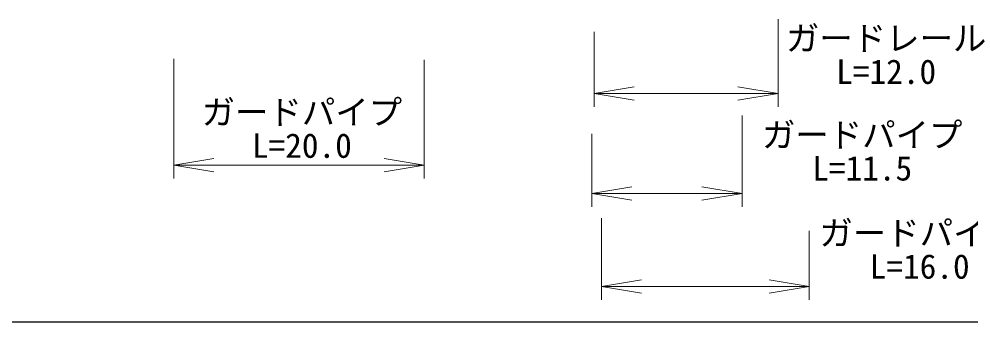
# Model space of a CAD drawing. Units: millimetres, scale not verified. Extents: x 40000 to 680000, y 20000 to 380000.
# Drawn here: x 293458 to 364707, y 205000 to 227668 of the extents above; entities that cross this region are included whole.
import ezdxf
from ezdxf.enums import TextEntityAlignment as Align

# ---------------------------------------------------------------- set-up
doc = ezdxf.new("R2010")
doc.units = ezdxf.units.MM
doc.header["$LTSCALE"] = 1000
doc.layers.add('M-STR-HTXT', color=7, linetype='Continuous', lineweight=13)
doc.layers.add('M-TTL-BAND', color=7, linetype='Continuous', lineweight=25)
doc.styles.add('ＭＳ ゴシック', font='')
doc.styles.get('ＭＳ ゴシック').set_extended_font_data('MS Gothic')

# ---------------------------------------------------------------- blocks, each defined once
blk = doc.blocks.new('open_arrow')
at = {"color": 0, "linetype": 'Continuous', "lineweight": -2}
blk.add_lwpolyline([(7.5, 1.25), (0, 0), (7.5, -1.25)], dxfattribs=at)

msp = doc.modelspace()

# ---------------------------------------------------------------- linework, layer by layer
at = {"layer": 'M-STR-HTXT'}
for p, q in [((350270, 227668), (350270, 221107)), ((336506, 226717), (336506, 221107)), ((305050, 224678), (305050, 215732)), ((323791, 224605), (323791, 215732)), ((336506, 222107), (350270, 222107)), ((347573, 220441), (347573, 213607)), ((336319, 219086), (336319, 213607)), ((305050, 216732), (323791, 216732)), ((336319, 214607), (347573, 214607)), ((337050, 212775), (337050, 206659)), ((352603, 211808), (352603, 206659)), ((337050, 207659), (352603, 207659))]:
    msp.add_line(p, q, dxfattribs=at)
at = {"layer": 'M-TTL-BAND'}
msp.add_line((40000, 205000), (579000, 205000), dxfattribs=at)

# ---------------------------------------------------------------- block references
at = {"layer": 'M-STR-HTXT', "xscale": 400, "yscale": 400}
for p in [(336506, 222107), (305050, 216732), (336319, 214607), (337050, 207659)]:
    msp.add_blockref('open_arrow', p, dxfattribs=at)
at = {"layer": 'M-STR-HTXT', "xscale": 400, "yscale": 400, "rotation": 180}
for p in [(350270, 222107), (323791, 216732), (347573, 214607), (352603, 207659)]:
    msp.add_blockref('open_arrow', p, dxfattribs=at)

# ---------------------------------------------------------------- texts
at = {"layer": 'M-STR-HTXT', "style": 'ＭＳ ゴシック'}
for s, p in [('ガードレール', (358358, 224764)), ('L=12.0', (358358, 222264)), ('ガードパイプ', (314628, 219232)), ('ガードパイプ', (356566, 217534)), ('L=20.0', (314628, 216732)), ('L=11.5', (356566, 215034)), ('ガードパイプ', (360868, 210186)), ('L=16.0', (360868, 207686))]:
    msp.add_text(s, height=1833, dxfattribs=at).set_placement(p, align=Align.BOTTOM_CENTER)

doc.saveas('drawing.dxf')
